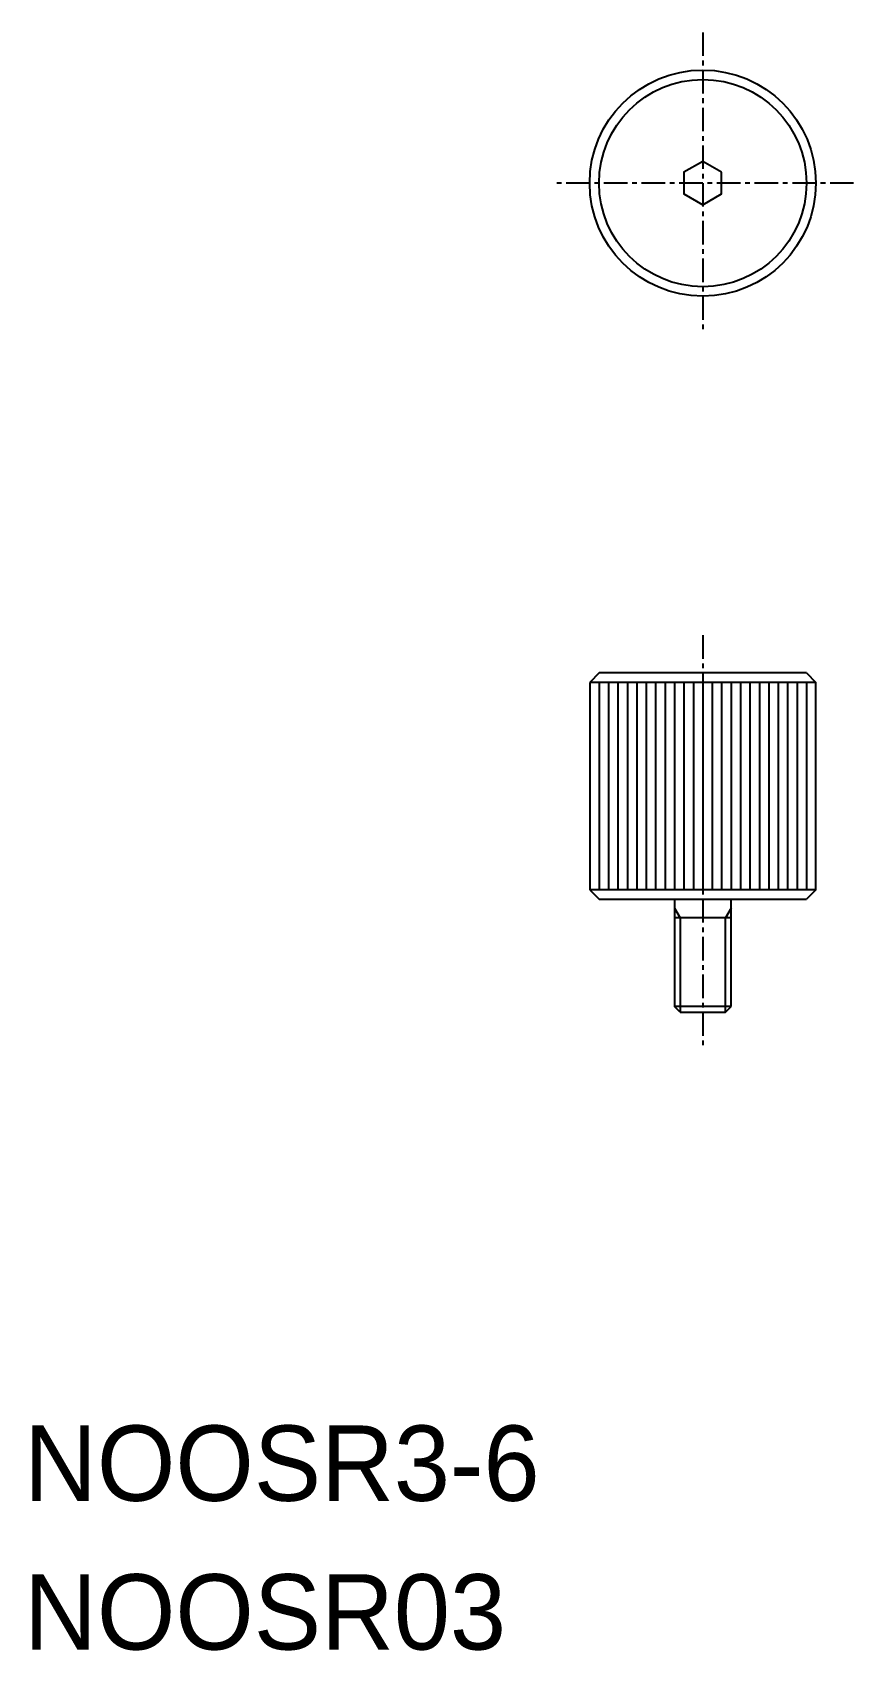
# Model space of a CAD drawing. Extents: x -12647.5 to -12604, y -222.3 to -136.4.
import ezdxf

# ---------------------------------------------------------------- set-up
doc = ezdxf.new("R2010")
doc.units = 0
doc.linetypes.add('CENTER', pattern=[2, 1.25, -0.25, 0.25, -0.25])
doc.layers.get('0').update_dxf_attribs({"linetype": 'CONTINUOUS'})
doc.layers.add('CENTER', color=1, linetype='CENTER')

msp = doc.modelspace()

# ---------------------------------------------------------------- linework, layer by layer
at = {"color": 7, "linetype": 'CONTINUOUS'}
for p, q in [((-12617.46, -170.409), (-12617.96, -170.909)), ((-12617.96, -170.909), (-12617.96, -181.909)), ((-12605.96, -170.909), (-12617.96, -170.909)), ((-12606.46, -170.409), (-12617.46, -170.409)), ((-12617.46, -170.909), (-12617.46, -181.909)), ((-12616.96, -170.909), (-12616.96, -181.909)), ((-12616.46, -170.909), (-12616.46, -181.909)), ((-12615.96, -170.909), (-12615.96, -181.909)), ((-12615.46, -170.909), (-12615.46, -181.909)), ((-12614.96, -170.909), (-12614.96, -181.909)), ((-12614.46, -170.909), (-12614.46, -181.909)), ((-12613.96, -170.909), (-12613.96, -181.909)), ((-12613.46, -170.909), (-12613.46, -181.909)), ((-12612.96, -170.909), (-12612.96, -181.909)), ((-12612.46, -170.909), (-12612.46, -181.909)), ((-12611.96, -170.909), (-12611.96, -181.909)), ((-12611.46, -170.909), (-12611.46, -181.909)), ((-12610.96, -170.909), (-12610.96, -181.909)), ((-12610.46, -170.909), (-12610.46, -181.909)), ((-12609.96, -170.909), (-12609.96, -181.909)), ((-12609.46, -170.909), (-12609.46, -181.909)), ((-12608.96, -170.909), (-12608.96, -181.909)), ((-12608.46, -170.909), (-12608.46, -181.909)), ((-12607.96, -170.909), (-12607.96, -181.909)), ((-12607.46, -170.909), (-12607.46, -181.909)), ((-12606.96, -170.909), (-12606.96, -181.909)), ((-12606.46, -170.409), (-12605.96, -170.909)), ((-12606.46, -170.909), (-12606.46, -181.909)), ((-12605.96, -181.909), (-12605.96, -170.909)), ((-12606.46, -171.284), (-12606.46, -171.283)), ((-12606.46, -181.159), (-12606.46, -181.159)), ((-12617.96, -181.909), (-12617.46, -182.409)), ((-12605.96, -181.909), (-12617.96, -181.909)), ((-12605.96, -181.909), (-12606.46, -182.409)), ((-12617.46, -182.409), (-12606.46, -182.409)), ((-12613.46, -182.409), (-12613.46, -188.109)), ((-12610.46, -188.109), (-12610.46, -182.409)), ((-12610.46, -183.409), (-12613.46, -183.409)), ((-12610.46, -188.109), (-12613.46, -188.109)), ((-12613.16, -188.409), (-12613.46, -188.109)), ((-12613.16, -188.409), (-12610.76, -188.409)), ((-12610.76, -188.409), (-12610.46, -188.109))]:
    msp.add_line(p, q, dxfattribs=at)
at = {"color": 3, "linetype": 'CONTINUOUS'}
for p, q in [((-12613.46, -182.889), (-12613.16, -183.409)), ((-12610.46, -182.889), (-12610.76, -183.409)), ((-12613.16, -183.409), (-12613.16, -188.409)), ((-12610.76, -188.409), (-12610.76, -183.409))]:
    msp.add_line(p, q, dxfattribs=at)
at = {"color": 7, "linetype": 'CONTINUOUS'}
msp.add_lwpolyline([(-12610.96, -143.832), (-12611.96, -143.255), (-12612.96, -143.832), (-12612.96, -144.987), (-12611.96, -145.564), (-12610.96, -144.987)], close=True, dxfattribs=at)
for radius in [6, 5.5]:
    msp.add_circle((-12611.96, -144.41), radius, dxfattribs=at)
at = {"layer": 'CENTER', "color": 1, "linetype": 'CENTER'}
for p, q in [((-12611.96, -136.41), (-12611.96, -152.41)), ((-12603.96, -144.41), (-12619.96, -144.41)), ((-12611.96, -168.409), (-12611.96, -190.409))]:
    msp.add_line(p, q, dxfattribs=at)

# ---------------------------------------------------------------- texts
at = {"color": 7, "linetype": 'CONTINUOUS'}
for s, p in [('NOOSR3-6', (-12647.96, -214.344)), ('NOOSR03', (-12647.96, -222.237))]:
    msp.add_text(s, height=4, dxfattribs=at).set_placement(p)

doc.saveas('drawing.dxf')
